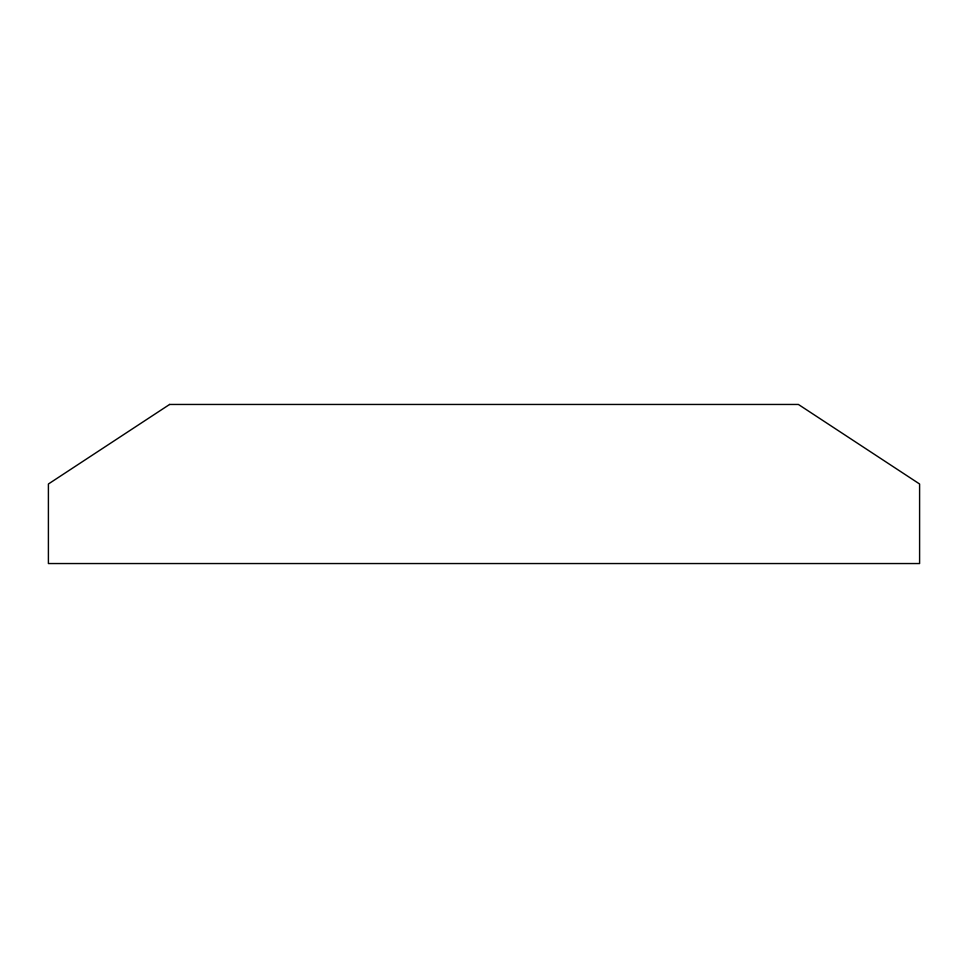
<?xml version="1.0" encoding="UTF-8"?>
<svg xmlns="http://www.w3.org/2000/svg" width="968" height="968" viewBox="0 0 968 968"><rect width="100%" height="100%" fill="white"/><g stroke="black" fill="none" stroke-linecap="round" stroke-linejoin="round"><path stroke-width="1.45" d="M169.606 404.455L48.4 484L48.4 563.545L919.6 563.545L919.6 484L798.394 404.455L169.606 404.455"/></g></svg>
